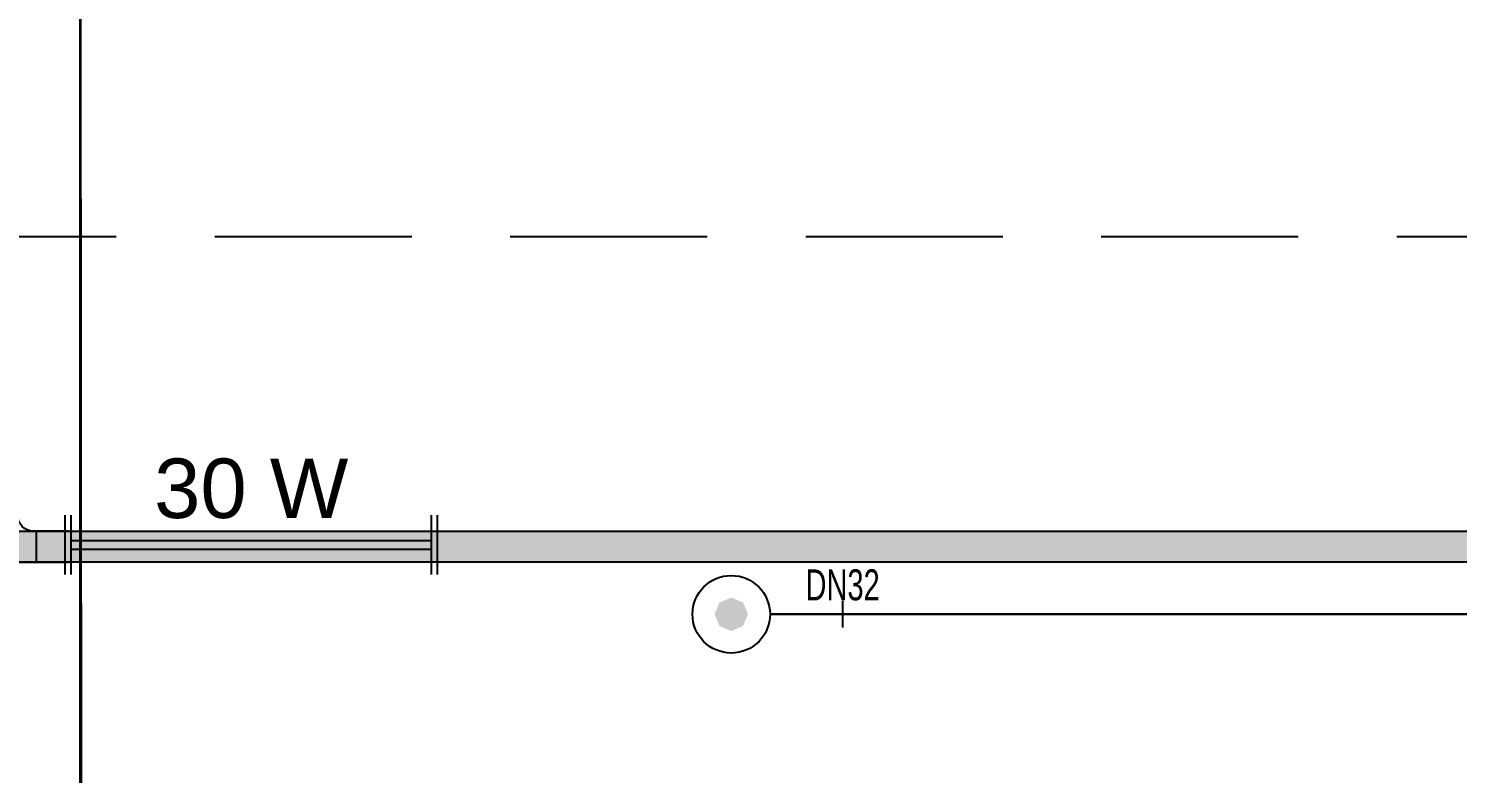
# Model space of a CAD drawing. Header units: millimetres. Extents: x -379292 to 1221486, y 92049 to 447512.
# Drawn here: x -176120 to -171514, y 203887 to 206290 of the extents above; entities that cross this region are included whole.
import ezdxf
from ezdxf.enums import TextEntityAlignment as Align

# ---------------------------------------------------------------- set-up
doc = ezdxf.new("R2010")
doc.units = ezdxf.units.MM
doc.linetypes.add('HIDDEN', pattern=[9.525, 6.35, -3.175])
for name, color, linetype in [('-M-YNGN-BORUID', 7, 'Continuous'), ('-M-YNGN-BORUUZUN', 7, 'Continuous'), ('-M-YNGN-BORUYUK', 7, 'Continuous'), ('-M-YNGN-SPR-YUK', 7, 'Continuous'), ('-M-YNGN-ZON4-CAP-', 7, 'Continuous'), ('-M-YNGN-ZON4-SPR-', 7, 'Continuous'), ('05_SYMBOL', 2, 'Continuous'), ('08_LAMP', 4, 'Continuous'), ('AIRONN ZONLAMA', 4, 'Continuous'), ('E_CT_ZA', 6, 'Continuous')]:
    doc.layers.add(name, color=color, linetype=linetype)
doc.layers.add('-M-YNGN-SPR-CAPCIZGI', color=188, linetype='Continuous', plot=False)
doc.layers.add('-M-YNGN-ZON4', color=3, linetype='SP', lineweight=30)
doc.layers.add('E_CT_AYDINLATMA', color=3, linetype='Continuous', lineweight=9)
doc.styles.add('CIZGI', font='tahoma.ttf', dxfattribs={"width": 0.8, "oblique": 20})
doc.styles.add('HCAD', font='HCAD.SHX', dxfattribs={"width": 0.8, "height": 0.2})
doc.styles.add('PIPESIZE', font='hcad.shx', dxfattribs={"width": 0.8})
doc.styles.add('SPR-NOT', font='romans.shx')
doc.styles.get("Standard").update_dxf_attribs({"font": 'segoeuil.ttf'})
doc.styles.add('YAZI-2', font='arial.ttf', dxfattribs={"height": 2})
doc.linetypes.add('SP', pattern='A,2,-0.1,["SP",CIZGI,S=0.14,R=0.2,X=0,Y=-0.07],-0.255', length=2.355)

# ---------------------------------------------------------------- blocks, each defined once
blk = doc.blocks.new('OtoParkBodrumKatMimari')
at = {"layer": '05_SYMBOL', "color": 252, "linetype": 'HIDDEN', "ltscale": 100}
blk.add_lwpolyline([(19400, 104800), (128500, 104800)], dxfattribs=at)
blk = doc.blocks.new('SP-C-UP-12')
at = {"ltscale": 10}
blk.add_line((0, 0), (0, 0), dxfattribs=at)
at = {"color": 1, "linetype": 'Continuous'}
blk.add_circle((0, 0), 12.5, dxfattribs=at)
at = {"ltscale": 10}
for points in [[(-5.37, 0), (-3.8, 3.8), (-3.8, -3.8), (0, 5.37)], [(-3.8, -3.8), (0, 5.37), (0, -5.37), (3.8, 3.8)], [(0, -5.37), (3.8, 3.8), (3.8, -3.8), (5.37, 0)]]:
    blk.add_solid(points, dxfattribs=at)
at = {"layer": '-M-YNGN-SPR-YUK', "style": 'SPR-NOT', "width": 0.5, "flags": 9}
for tag, p in [('YUK', (0, 17.77)), ('CAP', (0, 14.42)), ('TIP', (0.2, 10.78))]:
    blk.add_attdef(tag, text='', height=2.5, dxfattribs=at).set_placement(p, align=Align.MIDDLE_CENTER)
blk = doc.blocks.new('SPRKL100')
at = {"layer": '-M-YNGN-SPR-CAPCIZGI'}
blk.add_line((0, 0.431), (0, -0.431), dxfattribs=at)
at = {"layer": '-M-YNGN-BORUID', "color": 0, "style": 'HCAD', "width": 0.8, "flags": 1}
blk.add_attdef('DIC', text='', height=0.4, dxfattribs=at).set_placement((0, -1.693), align=Align.CENTER)
at = {"layer": '-M-YNGN-BORUUZUN', "color": 0, "style": 'HCAD', "width": 0.7}
blk.add_attdef('BOY', text='', height=0.8, dxfattribs=at).set_placement((0, -1.08), align=Align.CENTER)
at = {"layer": '-M-YNGN-BORUYUK', "color": 6, "style": 'PIPESIZE', "width": 0.8}
blk.add_attdef('YUK', text='', height=0.5, dxfattribs=at).set_placement((0, 1.866), align=Align.CENTER)
at = {"color": 0, "style": 'PIPESIZE', "width": 0.7}
blk.add_attdef('CAP', text='', height=1, dxfattribs=at).set_placement((0, 0.45), align=Align.CENTER)
blk = doc.blocks.new('A$C69E781E7')
at = {"layer": '-M-YNGN-ZON4', "ltscale": 500}
blk.add_line((-6393.4, -4030.08), (-6668.4, -4030.08), dxfattribs=at)
at = {"layer": '-M-YNGN-ZON4-CAP-'}
ref = blk.add_blockref('SPRKL100', (-6645.01, -4030.08), dxfattribs=dict(at, xscale=10, yscale=10, zscale=10))
ref.add_attrib('CAP', 'DN32', dxfattribs={"layer": '0', "color": 0, "height": 10, "style": 'PIPESIZE', "width": 0.7}).set_placement((-6645.01, -4025.58), align=Align.CENTER)
at = {"layer": '-M-YNGN-ZON4-SPR-'}
blk.add_blockref('SP-C-UP-12', (-6680.9, -4030.08), dxfattribs=at)
blk = doc.blocks.new('*U604')
h = blk.add_hatch()
h.set_pattern_fill('ANSI33', color=0, scale=50, angle=1, style=0)
h.paths.add_polyline_path([(-1250.7, 100), (113124.3, 100), (113124.3, 0), (-1250.7, 0)])
at = {"color": 0}
blk.add_lwpolyline([(-1250.7, 100), (113124.3, 100), (113124.3, 0), (-1250.7, 0)], close=True, dxfattribs=at)
at = {"ltscale": 25, "flags": 1}
for tag, p in [('YUKSEKLIK', (-228.6, -148.7)), ('KALINLIK', (-228.6, -213.3))]:
    blk.add_attdef(tag, p, '', height=50, dxfattribs=at)
blk = doc.blocks.new('*U165')
at = {"color": 0}
for p, q in [((264, 264), (-164, 264)), ((-60, 264), (-60, 164)), ((0, 264), (264, 264)), ((160, 264), (160, 164)), ((-164, 164), (-50, 164)), ((264, 164), (150, 164)), ((0, 0), (0, 114)), ((0, 104), (100, 104)), ((100, 0), (100, 114))]:
    blk.add_line(p, q, dxfattribs=at)
for centre, start, end in [((-50, 114), 0, 90), ((150, 114), 90, 180)]:
    blk.add_arc(centre, 50, start, end, dxfattribs=at)
blk = doc.blocks.new('*U651')
h = blk.add_hatch()
h.set_pattern_fill('ANSI33', color=0, scale=50, angle=1, style=0)
h.paths.add_polyline_path([(-115024.3, 100), (-249.3, 100), (-249.3, 0), (-115024.3, 0)])
at = {"color": 0}
blk.add_lwpolyline([(-115024.3, 100), (-249.3, 100), (-249.3, 0), (-115024.3, 0)], close=True, dxfattribs=at)
at = {"ltscale": 25, "flags": 1}
for tag, p in [('YUKSEKLIK', (-228.6, -148.7)), ('KALINLIK', (-228.6, -213.3))]:
    blk.add_attdef(tag, p, '', height=50, dxfattribs=at)
blk = doc.blocks.new('40 W SIVA ÜSTÜ ETANJ LED 50--')
at = {"layer": '08_LAMP'}
for p, q in [((-625, -100), (-625, 100)), ((-605, -100), (-605, 100)), ((605, -100), (605, 100)), ((625, -100), (625, 100)), ((-605, 15), (605, 15)), ((-605, -15), (605, -15))]:
    blk.add_line(p, q, dxfattribs=at)
at = {"layer": '08_LAMP', "color": 2, "style": 'YAZI-2'}
blk.add_text('30 W', height=200, dxfattribs=at).set_placement((0, 90), align=Align.CENTER)

msp = doc.modelspace()

# ---------------------------------------------------------------- block references
at = {"color": 8}
msp.add_blockref('OtoParkBodrumKatMimari', (-246354.8, 100818.8), dxfattribs=at)

# ---------------------------------------------------------------- next in the draw order: linework, layer by layer
at = {"layer": 'AIRONN ZONLAMA', "ltscale": 25}
msp.add_lwpolyline([(-166954.6, 278134.6), (-166904.6, 217634.6), (-175954.6, 217634.6), (-175954.6, 200934.6), (-233504.6, 200884.6), (-233504.6, 208934.6)], dxfattribs=at)
at = {"layer": 'AIRONN ZONLAMA', "color": 3, "ltscale": 25}
msp.add_lwpolyline([(-233504.6, 201649.1), (-233454.6, 179399.1), (-241154.6, 179399.1), (-241154.6, 161849.1), (-233504.6, 161849.1), (-233504.6, 157649.1), (-241354.6, 157761.1), (-180574.5, 105849.1), (-166904.6, 105899.1), (-166954.6, 208399.1), (-175954.6, 208399.1), (-175948.2, 201699.1), (-233504.6, 201699.1)], dxfattribs=at)

# ---------------------------------------------------------------- next in the draw order: block references
at = {"layer": '-M-YNGN-ZON4', "ltscale": 25, "xscale": 10, "yscale": 10, "zscale": 10}
msp.add_blockref('A$C69E781E7', (-107045.9, 244701.5), dxfattribs=at)
at = {"layer": '08_LAMP', "xscale": 0.96, "yscale": 0.96, "zscale": 0.96}
msp.add_blockref('40 W SIVA ÜSTÜ ETANJ LED 50--', (-175402.1, 204624.7), dxfattribs=at)
at = {"layer": 'E_CT_AYDINLATMA', "rotation": 180}
msp.add_blockref('*U604', (-116480.6, 204668.8), dxfattribs=at)
at = {"layer": 'E_CT_ZA', "color": 2, "xscale": -1, "rotation": 180}
msp.add_blockref('*U165', (-176254.8, 204832.8), dxfattribs=at)
at = {"layer": 'E_CT_ZA', "color": 112, "rotation": 180}
msp.add_blockref('*U651', (-230054.1, 204668.8), dxfattribs=at)

doc.saveas('drawing.dxf')
